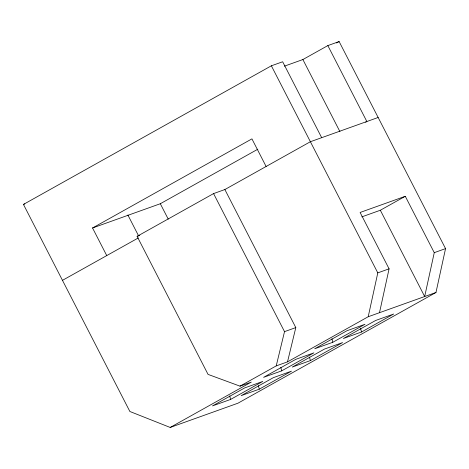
<?xml version="1.0" encoding="UTF-8"?>
<svg xmlns="http://www.w3.org/2000/svg" width="469" height="469" viewBox="0 0 469 469"><rect width="100%" height="100%" fill="white"/><g stroke="black" fill="none" stroke-linecap="round" stroke-linejoin="round"><path stroke-width="0.7" d="M378.149 117.479L310.39 141.726L224.868 189.546L213.571 193.591L137.106 236.347L208.048 374.391L239.999 386.151L276.223 365.896L287.515 361.857L368.206 316.739L377.791 272.876L271.369 65.801L23.45 204.42L129.872 411.489L170.194 427.452L237.959 403.199L435.971 292.486L445.55 248.623L339.128 41.548L327.837 45.593L302.88 59.545L284.402 66.158M379.503 312.694L389.082 268.831L360.11 212.463L405.286 196.294L434.259 252.662L424.674 296.525L380.336 210.247L361.851 216.86M276.223 365.896L284.519 331.636L213.571 193.591M287.515 361.857L295.81 327.596L224.868 189.546M336.572 42.978L339.128 41.548M106.744 255.593L92.551 227.981L251.929 138.871L266.116 166.483M92.551 227.981L160.316 203.728L257.85 149.195M62.471 280.345L138.296 237.947M365.609 122.216L366.858 121.518L327.837 45.593M380.336 210.247L405.286 196.294M170.194 427.452L251.29 382.106L239.999 386.151M230.56 399.447L262.763 381.444L244.689 387.91L212.492 405.914L230.56 399.447L229.728 395.942M281.676 370.868L313.872 352.864L295.804 359.336L263.607 377.334L281.676 370.868L280.837 367.362M332.791 342.288L364.988 324.29L346.919 330.756L314.717 348.76L332.791 342.288L331.952 338.788M259.251 389.182L291.448 371.178L273.374 377.645L241.177 395.648L259.251 389.182L258.413 385.676M310.361 360.602L342.558 342.599L324.489 349.065L292.293 367.069L310.361 360.602L309.522 357.097M361.476 332.023L393.673 314.019L375.605 320.491L343.408 338.489L361.476 332.023L360.638 328.517M271.369 65.801L282.66 61.761L321.681 137.687M23.45 204.42L24.781 203.945M137.106 236.347L139.762 235.391M377.791 272.876L389.082 268.831M434.259 252.662L445.55 248.623M284.519 331.636L295.81 327.596M368.206 316.739L435.971 292.486M302.88 59.545L339.902 131.578M160.316 203.728L168.236 219.14M127.885 215.031L138.554 235.801"/></g></svg>
